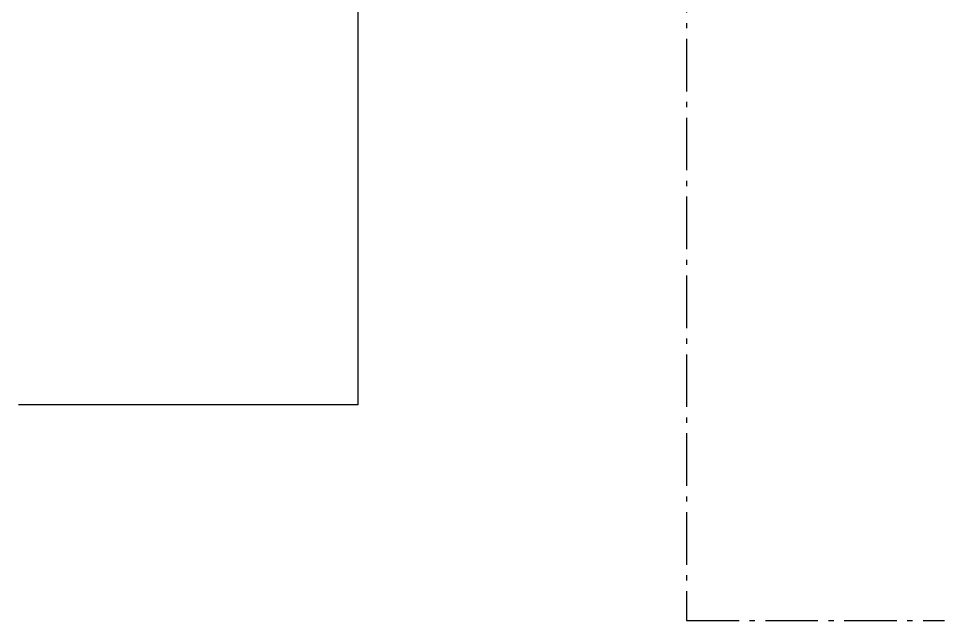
# Model space of a CAD drawing. Header units: millimetres. Extents: x -265298 to 39086, y 16803 to 136893.
# Drawn here: x -96694.8 to -96254.4, y 73579.2 to 73865.3 of the extents above; entities that cross this region are included whole.
import ezdxf
from ezdxf.lldxf.tags import DXFTag

# ---------------------------------------------------------------- set-up
doc = ezdxf.new("R2010")
doc.units = ezdxf.units.MM
doc.header["$LTSCALE"] = 25
doc.linetypes.add('schedules_symbols_notes$0$DCW', pattern=[1.5, 1, -0.2, 0.1, -0.2])
doc.layers.add('schedules_symbols_notes$0$P-DOMW-DCW', color=1, linetype='schedules_symbols_notes$0$DCW')
doc.layers.add('schedules_symbols_notes$0$P-NGAS', color=2, linetype='schedules_symbols_notes$0$NAT_GAS')
doc.styles.add('schedules_symbols_notes$0$Standard', font='arial.ttf')
tags = doc.linetypes.add('schedules_symbols_notes$0$NAT_GAS', pattern='A,2,-0.1,["G",schedules_symbols_notes$0$Standard,S=0.08,R=0,X=0,Y=-0.04],-0.2', length=2.3).pattern_tags.tags
tags[6] = DXFTag(74, 10)

msp = doc.modelspace()

# ---------------------------------------------------------------- linework, layer by layer
at = {"layer": 'schedules_symbols_notes$0$P-DOMW-DCW'}
for p, q in [((-96377.1, 74080.67), (-96377.1, 73579.19)), ((-96377.1, 73579.19), (-96254.43, 73579.19))]:
    msp.add_line(p, q, dxfattribs=at)
at = {"layer": 'schedules_symbols_notes$0$P-NGAS'}
for p, q in [((-96533.46, 74098.28), (-96533.46, 73681.68)), ((-96533.46, 73681.68), (-96694.81, 73681.68))]:
    msp.add_line(p, q, dxfattribs=at)

doc.saveas('drawing.dxf')
